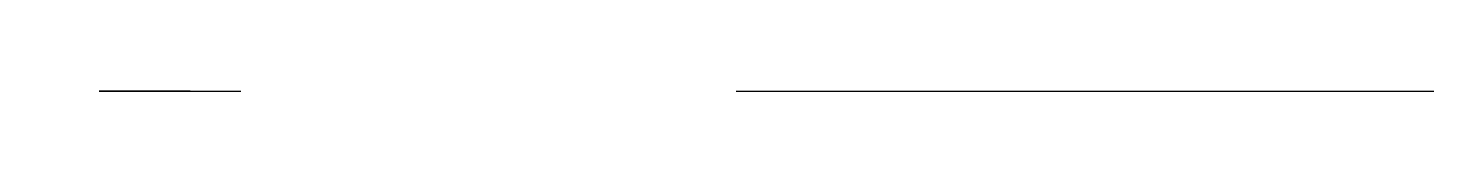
# Model space of a CAD drawing. Header units: metres. Extents: x -0.43 to 2.63, y 0 to 0.
import ezdxf

# ---------------------------------------------------------------- set-up
doc = ezdxf.new("R2010")
doc.units = ezdxf.units.M
doc.header["$MEASUREMENT"] = 0
doc.layers.add('rig_2$main', color=18, linetype='Continuous', true_color=0x000000)

msp = doc.modelspace()

# ---------------------------------------------------------------- linework, layer by layer
at = {"layer": 'rig_2$main', "extrusion": (0, -1, 0)}
msp.add_open_spline([(-0.0779, 0, 1.2514), (-0.4302, 0, 3.8868), (-0.2606, 0, 6.9097), (0.0325, 0, 9.7929)], degree=3, dxfattribs=at)
at = {"layer": 'rig_2$main', "extrusion": (0, 1, 0)}
msp.add_open_spline([(1.1086, 0, 9.6165), (1.7296, 0, 7.3936), (2.3261, 0, 4.6264), (2.6252, 0, 1.2945)], degree=3, dxfattribs=at)

doc.saveas('drawing.dxf')
